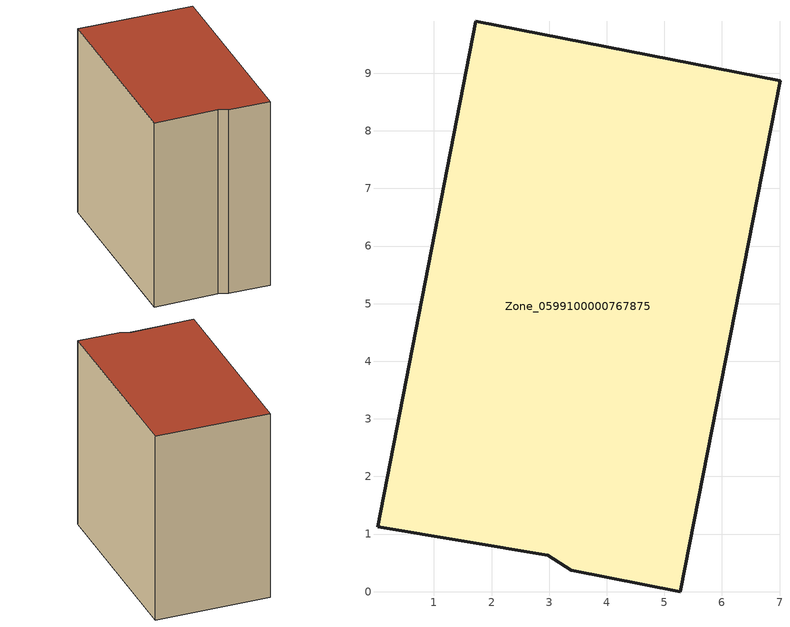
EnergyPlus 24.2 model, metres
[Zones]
Zone_0599100000767875
 floor ground (C_G): 0.02,1.12 1.73,9.9 7.01,8.87 5.28,0 3.38,0.37 2.97,0.63 z0
 wall outside (C_F): 5.28,0 7.01,8.87 1.73,9.9 0.02,1.12 2.97,0.63 3.38,0.37 5.28,0 z0:9.15
 roof outside (C_R): 1.73,9.9 0.02,1.12 2.97,0.63 3.38,0.37 5.28,0 7.01,8.87 z9.15
[BUILDING]
Pand.0599100000767875: North Axis=0; Terrain=City; Loads Convergence Tolerance Value=0.04; Temperature Convergence Tolerance Value=0.4; Solar Distribution=FullExterior; Maximum Number of Warmup Days=25; Minimum Number of Warmup Days=1
[Site:Location]
Rotterdam.The.Hague.AP_ZH_NLD Design_Conditions: Latitude=51.96; Longitude=4.45; Time Zone=1; Elevation=-4.5
[SITE:GROUNDTEMPERATURE:BUILDINGSURFACE]
18, 18, 18, 18, 18, 18, 18, 18, 18, 18, 18, 18
[MATERIAL] Thermal Absorptance=0.9; Solar Absorptance=0.7; Visible Absorptance=0.7
Name | Roughness | Thickness | Conductivity | Density | Specific Heat
G.TI.2006-2014 | MediumSmooth | 0.15 | 0.06 | 540 | 1210
F.TI.2006-2014 | Rough | 0.3 | 0.12 | 1920 | 840
R.TI.2006-2014 | MediumRough | 0.2 | 0.08 | 1500 | 1000
[CONSTRUCTION]
C_G: G.TI.2006-2014
C_F: F.TI.2006-2014
C_R: R.TI.2006-2014
[ZONE]
Zone_0599100000767875: Type=1; Multiplier=1; Ceiling Height=Autocalculate; Volume=Autocalculate; Floor Area=autocalculate; Part of Total Floor Area=Yes
[ZONEINFILTRATION:DESIGNFLOWRATE]
Infil_Zone_0599100000767875: Zone or ZoneList or Space or SpaceList=Zone_0599100000767875; Schedule=AlwaysOn; Design Flow Rate Calculation Method=Flow/Area; Flow Rate per Floor Area=0.0015; Constant Term Coefficient=1; Temperature Term Coefficient=0; Velocity Term Coefficient=0; Velocity Squared Term Coefficient=0
[HVACTEMPLATE:ZONE:IDEALLOADSAIRSYSTEM]
Zone_0599100000767875: Maximum Heating Supply Air Temperature=50; Minimum Cooling Supply Air Temperature=13; Maximum Heating Supply Air Humidity Ratio=0.0156; Minimum Cooling Supply Air Humidity Ratio=0.0077; Heating Limit=NoLimit; Cooling Limit=NoLimit; Dehumidification Control Type=ConstantSensibleHeatRatio; Cooling Sensible Heat Ratio=0.7; Dehumidification Setpoint=60; Humidification Control Type=None; Humidification Setpoint=30; Outdoor Air Method=None; Outdoor Air Flow Rate per Person=0.00944; Outdoor Air Flow Rate per Zone Floor Area=0; Outdoor Air Flow Rate per Zone=0; Demand Controlled Ventilation Type=None; Outdoor Air Economizer Type=NoEconomizer; Heat Recovery Type=None; Sensible Heat Recovery Effectiveness=0.7; Latent Heat Recovery Effectiveness=0.65
[ZONECONTROL:THERMOSTAT]
ThermostatControl_Zone_0599100000767875: Zone or ZoneList=Zone_0599100000767875; Control Type Schedule=DualSetpointControlType; Control 1=Thermostat_Zone_0599100000767875; Temperature Difference Between Cutout And Setpoint=0
[THERMOSTATSETPOINT:DUALSETPOINT]
Thermostat_Zone_0599100000767875: Heating Setpoint Temperature Schedule=HeatingSetpoint_Zone_0599100000767875; Cooling Setpoint Temperature Schedule=CoolingSetpoint_Zone_0599100000767875
[SCHEDULE:COMPACT]
HeatingSetpoint_Zone_0599100000767875: Through: 12/31, For: AllDays, Until: 24:00, 21
CoolingSetpoint_Zone_0599100000767875: Through: 12/31, For: AllDays, Until: 24:00, 24
DualSetpointControlType: Through: 12/31, For: AllDays, Until: 24:00, 4
AlwaysOn: Through: 12/31, For: AllDays, Until: 24:00, 1
